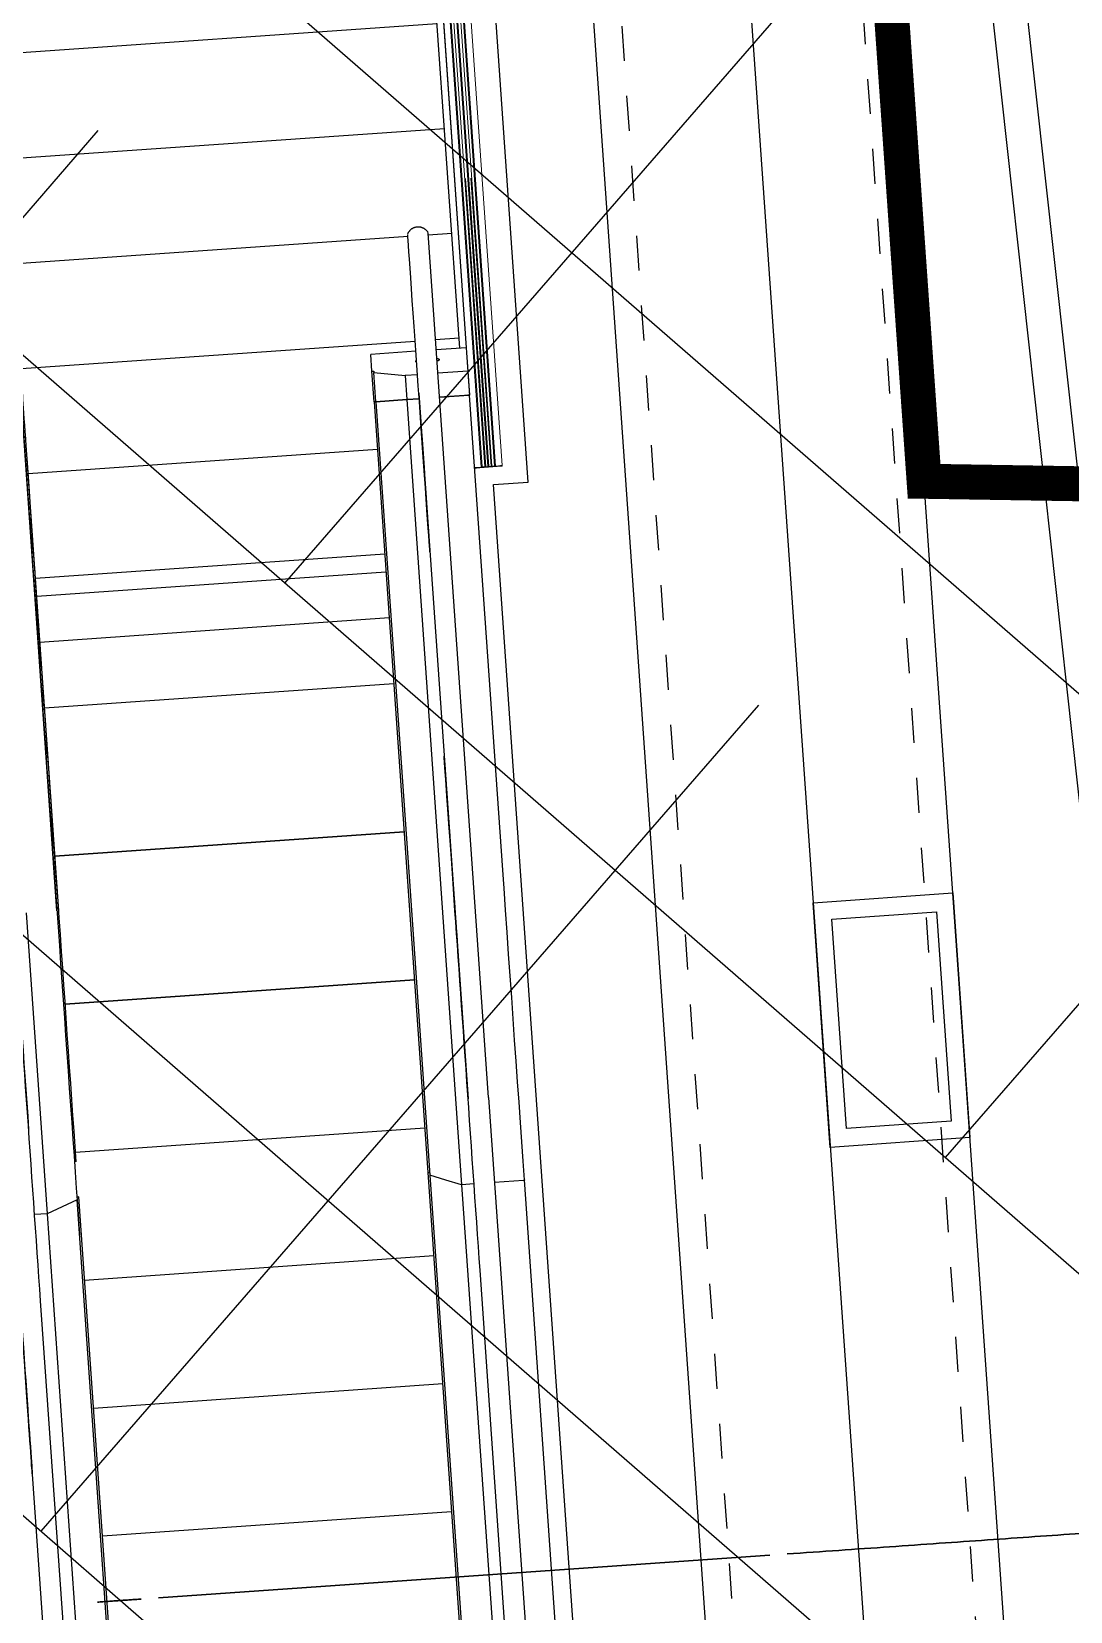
# Model space of a CAD drawing. Header units: millimetres. Extents: x 50357 to 985146, y 723188 to 1803594.
# Drawn here: x 834553.479 to 834556.446, y 818137.957 to 818142.467 of the extents above; entities that cross this region are included whole.
import ezdxf
from ezdxf.xclip import XClip

# ---------------------------------------------------------------- set-up
doc = ezdxf.new("R2010")
doc.units = ezdxf.units.MM
doc.header["$LTSCALE"] = 3
doc.header["$MEASUREMENT"] = 0
doc.linetypes.add('DASHED2', pattern=[0.375, 0.25, -0.125])
doc.linetypes.add('XXASB-PIW-ARC-DWG-1012-MWP-XXXX-WS3-XC$0$XXXXX-PIW-P-ASB_BRIDGE_DECK_STR-XXX$0$Member Hidden', pattern=[4.5, 2.5, -2])
doc.layers.add('-Excluded area line', color=7, linetype='DASHED2', lineweight=40)
doc.layers.add('00_Xref', color=7, linetype='Continuous')
doc.layers.add('3A35X-MAGP-P-LD-00-0$0$LWK-GA_HANDRAIL', color=7, linetype='Continuous')
for name, color, linetype, true_color in [('WKD071__', 7, 'Continuous', 0x6e6e6e), ('XXASB-PIW-ARC-DWG-1012-MWP-XXXX-WS3-XC$0$XXXXX-PIW-P-ASB_BRIDGE_DECK_STR-XXX$0$ADS280_B', 7, 'Continuous', 0x6e6e6e), ('XXASB-PIW-ARC-DWG-1012-MWP-XXXX-WS3-XC$0$XXXXX-PIW-P-ASB_BRIDGE_DECK_STR-XXX$0$ADS280_BSteel', 7, 'Continuous', 0x6e6e6e), ('XXASB-PIW-ARC-DWG-1012-MWP-XXXX-WS3-XC$0$XXXXX-PIW-P-ASB_BRIDGE_DECK_STR-XXX$0$ADS280_C', 7, 'Continuous', 0x6e6e6e), ('XXASB-PIW-ARC-DWG-1012-MWP-XXXX-WS3-XC$0$XXXXX-PIW-P-ASB_BRIDGE_DECK_STR-XXX$0$ADS280_H', 7, 'XXASB-PIW-ARC-DWG-1012-MWP-XXXX-WS3-XC$0$XXXXX-PIW-P-ASB_BRIDGE_DECK_STR-XXX$0$Member Hidden', 0x6e6e6e), ('XXASB-PIW-ARC-DWG-1012-MWP-XXXX-WS3-XC$0$XXXXX-PIW-P-ASB_BRIDGE_STAIR_ESCALATOR-XXX$0$A-GENM', 7, 'Continuous', 0x6e6e6e), ('XXASB-PIW-ARC-DWG-1012-MWP-XXXX-WS3-XC$0$XXXXX-PIW-P-ASB_BRIDGE_STAIR_ESCALATOR-XXX$0$Q-SPCQ-1', 7, 'Continuous', 0x6e6e6e)]:
    doc.layers.add(name, color=color, linetype=linetype, true_color=true_color)
doc.layers.add('XXASB-PIW-ARC-DWG-1012-MWP-XXXX-WS3-XC$0$XXXXX-PIW-P-ASB_BRIDGE_DECK_ARC-XXX$0$A-FLOR-HRAL', color=7, linetype='Continuous', lineweight=13, true_color=0x6e6e6e)

# ---------------------------------------------------------------- blocks, each defined once
blk = doc.blocks.new('x-baseplan')
blk.add_lwpolyline([(834550.5505, 818213.8099), (834557.1707, 818119.1058), (834549.7388, 818118.5863), (834547.9798, 818143.7498), (834547.5808, 818143.722), (834547.5407, 818144.2956), (834539.9643, 818143.7659), (834540.0207, 818142.9597), (834532.4541, 818142.4509), (834523.9731, 818144.3196), (834526.2542, 818154.6723), (834539.4112, 818151.6754), (834539.6457, 818148.3218), (834547.2222, 818148.8514), (834547.1833, 818149.4081), (834547.5823, 818149.436), (834542.9962, 818215.0413), (834543.2207, 818215.057), (834550.326, 818213.7942), (834550.5505, 818213.8099)])
blk = doc.blocks.new('XXASB-PIW-ARC-DWG-1012-MWP-XXXX-WS3-XC$0$XXXXX-PIW-P-ASB_BRIDGE_DECK_ARC-XXX$0$Railing - End-Caps_0070CER10-01A-V1-DECK F_F_L__ARC')
at = {"layer": 'XXASB-PIW-ARC-DWG-1012-MWP-XXXX-WS3-XC$0$XXXXX-PIW-P-ASB_BRIDGE_DECK_ARC-XXX$0$A-FLOR-HRAL'}
for p, q in [((-39.5, 0), (-39.5, -2)), ((-39.5, 0), (-37, 0)), ((-36.9, 0), (-20.2, 0)), ((20.2, 0), (36.9, 0)), ((37, 0), (39.5, 0)), ((39.5, -2), (39.5, 0)), ((37, -2), (-37, -2))]:
    blk.add_line(p, q, dxfattribs=at)
for centre, start_param, end_param in [((-37, -2), 0, 2.356194), ((37, -2), 5.497787, 6.283185)]:
    blk.add_ellipse(centre, major_axis=(2.5, 0), ratio=0.000001, start_param=start_param, end_param=end_param, dxfattribs=at)
blk = doc.blocks.new('XXASB-PIW-ARC-DWG-1012-MWP-XXXX-WS3-XC$0$XXXXX-PIW-P-ASB_BRIDGE_DECK_ARC-XXX$0$Railing - Railing-3272197-DECK F_F_L__ARC')
at = {"layer": 'XXASB-PIW-ARC-DWG-1012-MWP-XXXX-WS3-XC$0$XXXXX-PIW-P-ASB_BRIDGE_DECK_ARC-XXX$0$A-FLOR-HRAL'}
for p, q in [((-667175.6, 98643.3), (-667175.7, 97066.5)), ((-667156.5, 97066.5), (-667156.5, 98624.1)), ((-667154.2, 97066.5), (-667154.2, 98621.8)), ((-667146.5, 97066.5), (-667146.4, 98614.1)), ((-667137.8, 97066.5), (-667137.8, 98605.4)), ((-667134.8, 97066.5), (-667134.7, 98602.4)), ((-667126, 97066.5), (-667126, 98593.7)), ((-667118.3, 97066.5), (-667118.3, 98585.9)), ((-667116, 97066.5), (-667116, 98583.6)), ((-667096.9, 97066.5), (-667096.8, 98564.5)), ((-667145, 97066.5), (-667145, 97891)), ((-667144, 97066.5), (-667144, 97891)), ((-667128.5, 97066.5), (-667128.5, 97891)), ((-667127.5, 97066.5), (-667127.5, 97891)), ((-667173.2, 97066.5), (-667173.8, 97066.5)), ((-667156.4, 97066.5), (-667173.2, 97066.5)), ((-667146.5, 97066.5), (-667154.2, 97066.5)), ((-667144, 97066.5), (-667145, 97066.5)), ((-667137.8, 97066.5), (-667144, 97066.5)), ((-667134.8, 97066.5), (-667137.8, 97066.5)), ((-667128.5, 97066.5), (-667134.8, 97066.5)), ((-667127.5, 97066.5), (-667128.5, 97066.5)), ((-667118.3, 97066.5), (-667126, 97066.5)), ((-667099.4, 97066.5), (-667116.1, 97066.5)), ((-667097.6, 97066.5), (-667097.9, 97066.5))]:
    blk.add_line(p, q, dxfattribs=at)
for centre, major_axis, start_param, end_param in [((-667173.2, 97066.5), (-2.5, 0), 5.309725, 11.192628), ((-667173.2, 97066.5), (-2.5, 0), 1.197528, 6.670303), ((-667173.2, 97066.5), (-2.5, 0), 5.589617, 6.805345), ((-667173.2, 97066.5), (-2.5, 0), 5.038964, 7.667115), ((-667153.8, 97066.5), (-2.78, 0), 5.3515, 7.70096), ((-667146.2, 97066.5), (-1.19, 0), 3.39762, 5.192345), ((-667126.3, 97066.5), (-1.19, 0), 0.976858, 1.792195), ((-667118.7, 97066.5), (-2.78, 0), 3.238416, 4.576382), ((-667099.4, 97066.5), (-2.5, 0), 4.392445, 8.37758), ((-667099.4, 97066.5), (-2.5, 0), 4.712389, 8.115781), ((-667099.4, 97066.5), (-2.5, 0), 3.549262, 9.162979), ((-667099.4, 97066.5), (-2.5, 0), 3.665191, 8.903415)]:
    blk.add_ellipse(centre, major_axis=major_axis, ratio=0.000001, start_param=start_param, end_param=end_param, dxfattribs=at)
at = {"rotation": 359.9997051364439}
blk.add_blockref('XXASB-PIW-ARC-DWG-1012-MWP-XXXX-WS3-XC$0$XXXXX-PIW-P-ASB_BRIDGE_DECK_ARC-XXX$0$Railing - End-Caps_0070CER10-01A-V1-DECK F_F_L__ARC', (-667136.3, 97066.5), dxfattribs=at)
blk = doc.blocks.new('XXASB-PIW-ARC-DWG-1012-MWP-XXXX-WS3-XC$0$XXXXX-PIW-P-ASB_BRIDGE_DECK_ARC-XXX')
at = {"layer": 'XXASB-PIW-ARC-DWG-1012-MWP-XXXX-WS3-XC$0$XXXXX-PIW-P-ASB_BRIDGE_DECK_ARC-XXX$0$A-FLOR-HRAL', "rotation": 3.999000000000387}
blk.add_blockref('XXASB-PIW-ARC-DWG-1012-MWP-XXXX-WS3-XC$0$XXXXX-PIW-P-ASB_BRIDGE_DECK_ARC-XXX$0$Railing - Railing-3272197-DECK F_F_L__ARC', (835227065.1, 818090920.5), dxfattribs=at)
blk = doc.blocks.new('XXASB-PIW-ARC-DWG-1012-MWP-XXXX-WS3-XC$0$XXXXX-PIW-P-ASB_BRIDGE_DECK_STR-XXX$0$Hanger Rod M100 - Horiziontal Rod-3293446-DECK F_F_L__STR')
at = {"layer": 'XXASB-PIW-ARC-DWG-1012-MWP-XXXX-WS3-XC$0$XXXXX-PIW-P-ASB_BRIDGE_DECK_STR-XXX$0$ADS280_B'}
for p, q in [((1192.1, 50), (-4891.9, 50)), ((-4891.9, -50), (1192.1, -50))]:
    blk.add_line(p, q, dxfattribs=at)
blk = doc.blocks.new('XXASB-PIW-ARC-DWG-1012-MWP-XXXX-WS3-XC$0$XXXXX-PIW-P-ASB_BRIDGE_DECK_STR-XXX$0$C1')
at = {"layer": 'XXASB-PIW-ARC-DWG-1012-MWP-XXXX-WS3-XC$0$XXXXX-PIW-P-ASB_BRIDGE_DECK_STR-XXX$0$ADS280_C'}
for points in [[(-350, 200), (350, 200), (350, -200), (-350, -200)], [(-300, 150), (300, 150), (300, -150), (-300, -150)]]:
    blk.add_lwpolyline(points, close=True, dxfattribs=at)
blk = doc.blocks.new('XXASB-PIW-ARC-DWG-1012-MWP-XXXX-WS3-XC$0$XXXXX-PIW-P-ASB_BRIDGE_DECK_STR-XXX')
at = {"layer": 'XXASB-PIW-ARC-DWG-1012-MWP-XXXX-WS3-XC$0$XXXXX-PIW-P-ASB_BRIDGE_DECK_STR-XXX$0$ADS280_B'}
for p, q in [((834556373.1, 818136251.9), (834551200.9, 818210241.3)), ((834556373.1, 818136251.9), (834551291.9, 818208939.5)), ((834555525.2, 818136192.6), (834554926.2, 818144761.7))]:
    blk.add_line(p, q, dxfattribs=at)
at = {"layer": 'XXASB-PIW-ARC-DWG-1012-MWP-XXXX-WS3-XC$0$XXXXX-PIW-P-ASB_BRIDGE_DECK_STR-XXX$0$ADS280_H'}
for p, q in [((834556293.3, 818136246.3), (834555382.2, 818149279.5)), ((834555605, 818136198.2), (834555006.2, 818144764.2))]:
    blk.add_line(p, q, dxfattribs=at)
at = {"layer": 'XXASB-PIW-ARC-DWG-1012-MWP-XXXX-WS3-XC$0$XXXXX-PIW-P-ASB_BRIDGE_DECK_STR-XXX$0$ADS280_BSteel', "linetype": 'XXASB-PIW-ARC-DWG-1012-MWP-XXXX-WS3-XC$0$XXXXX-PIW-P-ASB_BRIDGE_DECK_STR-XXX$0$Member Hidden', "rotation": 96.29696788066565}
blk.add_blockref('XXASB-PIW-ARC-DWG-1012-MWP-XXXX-WS3-XC$0$XXXXX-PIW-P-ASB_BRIDGE_DECK_STR-XXX$0$Hanger Rod M100 - Horiziontal Rod-3293446-DECK F_F_L__STR', (834556256.7, 818142667.1), dxfattribs=at)
at = {"layer": 'XXASB-PIW-ARC-DWG-1012-MWP-XXXX-WS3-XC$0$XXXXX-PIW-P-ASB_BRIDGE_DECK_STR-XXX$0$ADS280_C', "rotation": 93.99870513598016}
blk.add_blockref('XXASB-PIW-ARC-DWG-1012-MWP-XXXX-WS3-XC$0$XXXXX-PIW-P-ASB_BRIDGE_DECK_STR-XXX$0$C1', (834555935.4, 818139644.6), dxfattribs=at)
blk = doc.blocks.new('XXASB-PIW-ARC-DWG-1012-MWP-XXXX-WS3-XC$0$XXXXX-PIW-P-ASB_BRIDGE_STAIR_ESCALATOR-XXX$0$KONEGL-TravelMaster110_Escalator_Single_metric - TM110 - 101384-1810381-DECK F_F_L__STR')
at = {"layer": 'XXASB-PIW-ARC-DWG-1012-MWP-XXXX-WS3-XC$0$XXXXX-PIW-P-ASB_BRIDGE_STAIR_ESCALATOR-XXX$0$Q-SPCQ-1'}
h = blk.add_hatch(dxfattribs=at)
h.set_pattern_fill('FP_2', color=256, style=0, pattern_type=2)
h.set_pattern_definition([(270, (-87448.5, -668099.4), (300, 2e-14), [])])
h.paths.add_polyline_path([(10242.6, 755), (9957.2, 755), (9957.2, 687.4), (10242.6, 687.4)], flags=0)
h.paths.add_polyline_path([(10278.6, 755), (10242.6, 755), (10242.6, 687.4), (10278.6, 687.8)], flags=0)
h.paths.add_polyline_path([(9334.9, -500), (9957.2, -500), (9957.2, -629.2), (10292.2, -629.8), (10300.6, -634.3), (10307.7, -643.1), (10311.1, -655), (10311.1, -658.3), (10309.7, -667.5), (10302.5, -680.3), (10297.9, -684.4), (10290.9, -687.4), (9957.2, -687.4), (9957.2, -755), (11111.5, -755), (11111.5, 755), (10278.6, 755), (10278.6, 687.4), (10293.5, 686.3), (10299.4, 683.1), (10303.4, 679.6), (10310.2, 666.3), (10309.7, 648.6), (10307, 642.2), (10300.6, 634.3), (10290.9, 629.2), (9957.2, 628.2), (9957.2, 500), (9334.9, 500), (9334.9, -500)], flags=0)
for p, q in [((7327.3, 687.4), (-8262.6, 687.4)), ((-8262.6, 629.2), (7327.3, 629.2)), ((7574.3, 593.5), (-7791.7, 593.5)), ((7574.3, 593.5), (7574.3, 629.2)), ((8435.2, 593.5), (7574.3, 593.5)), ((-7757, 505), (7607.7, 505)), ((-7748.3, 500), (7616.1, 500)), ((6645.8, 500), (6645.8, -500)), ((7011.9, 500), (7011.9, -500)), ((7378, 500), (7378, -500)), ((7744.1, 500), (7744.1, -500)), ((8167.7, 500), (8167.7, -500)), ((8167.7, -500), (8167.7, 500)), ((8435.2, 505), (9821.5, 505)), ((8435.2, 500), (9821.5, 500)), ((8591.3, -500), (8591.3, 500)), ((8591.3, 500), (8591.3, -500)), ((9014.9, -500), (9014.9, 500)), ((9014.9, -500), (9014.9, 500)), ((9203.9, 500), (9203.9, -500)), ((9334.9, 500), (9334.9, -500)), ((9334.9, 500), (9334.9, -500)), ((7607.7, -505), (-7757, -505)), ((7616.1, -500), (-7748.3, -500)), ((8435.2, -505), (7607.7, -505)), ((8435.2, -500), (7616.1, -500)), ((9821.5, -500), (8435.2, -500)), ((9821.5, -505), (8435.2, -505)), ((9821.5, -500), (9909.5, -500)), ((9821.5, -505), (9821.5, -500)), ((9821.5, -500), (9821.5, -505)), ((9821.5, -593.5), (9821.5, -505)), ((9821.5, -505), (9905.6, -505)), ((9821.5, -505), (9821.5, -593.5)), ((9905.6, -505), (9890.2, -593.5)), ((9908.6, -505), (9905.6, -505)), ((9909.5, -500), (9908.6, -505)), ((9909.5, -500), (9957.2, -500)), ((9957.2, -629.2), (9957.2, -500)), ((-8262.6, -629.2), (7327.3, -629.2)), ((7574.3, -593.5), (-7791.7, -593.5)), ((7574.3, -629.2), (7574.3, -593.5)), ((8435.2, -593.5), (7574.3, -593.5)), ((9837.7, -629.2), (7817.7, -629.2)), ((9821.5, -593.5), (8435.2, -593.5)), ((9890.2, -593.5), (9821.5, -593.5)), ((9821.5, -629.2), (9821.5, -593.5)), ((9821.5, -593.5), (9821.5, -629.2)), ((9890.2, -629.2), (9890.2, -593.5)), ((7327.3, -687.4), (-8262.6, -687.4)), ((7817.7, -687.4), (7327.3, -687.4)), ((7574.3, -771), (7574.3, -687.4)), ((7817.7, -687.4), (9837.7, -687.4)), ((9821.5, -773.6), (9821.5, -687.4)), ((9821.5, -687.4), (9821.5, -771)), ((9837.7, -687.4), (10290.9, -687.4)), ((9890.2, -773.6), (9890.2, -687.4)), ((9957.2, -773.6), (9957.2, -687.4)), ((9957.2, -755), (11111.5, -755)), ((9957.2, -755), (11111.5, -755)), ((-7790.5, -773.5), (7575.6, -773.5)), ((8435.2, -773.5), (9821.5, -773.5)), ((9890.2, -773.6), (9821.5, -773.6)), ((9957.2, -773.6), (9890.2, -773.6)), ((11111.5, -773.5), (9957.2, -773.5))]:
    blk.add_line(p, q, dxfattribs=at)
at = {"layer": 'XXASB-PIW-ARC-DWG-1012-MWP-XXXX-WS3-XC$0$XXXXX-PIW-P-ASB_BRIDGE_STAIR_ESCALATOR-XXX$0$Q-SPCQ-1', "flags": 128}
for points in [[(7607.7, 505), (7591, 549.2), (7574.3, 593.5)], [(7616.1, 500), (7615.1, 502.5), (7614.2, 505)], [(7574.3, -593.5), (7591, -549.2), (7607.7, -505)], [(7614.2, -505), (7615.1, -502.5), (7616.1, -500)], [(10292.5, -629.2), (10293.6, -629.7), (10294.8, -630.3), (10295.9, -630.9), (10297, -631.6), (10298, -632.3), (10299, -633), (10300, -633.8), (10301, -634.7), (10301.9, -635.5), (10302.8, -636.4), (10303.7, -637.4), (10304.5, -638.3), (10305.3, -639.3), (10306, -640.4), (10306.7, -641.4), (10307.4, -642.5), (10308, -643.6), (10308.5, -644.8), (10309, -645.9), (10309.5, -647.1), (10309.9, -648.3), (10310.3, -649.5), (10310.6, -650.8), (10310.9, -652), (10311.1, -653.3), (10311.3, -654.5), (10311.4, -655.8), (10311.5, -657), (10311.5, -658.3), (10311.5, -659.6), (10311.4, -660.8), (10311.3, -662.1), (10311.1, -663.4), (10310.9, -664.6), (10310.6, -665.9), (10310.3, -667.1), (10309.9, -668.3), (10309.5, -669.5), (10309, -670.7), (10308.5, -671.8), (10307.9, -673), (10307.3, -674.1), (10306.7, -675.2), (10306, -676.2), (10305.2, -677.3), (10304.5, -678.3), (10303.6, -679.2), (10302.8, -680.2), (10301.9, -681.1), (10301, -681.9), (10300, -682.8), (10299, -683.6), (10298, -684.3), (10296.9, -685), (10295.8, -685.7), (10294.7, -686.3), (10293.6, -686.9), (10292.5, -687.4)], [(7575.6, -773.5), (7629.3, -773.5), (7684.2, -773.5), (7740.4, -773.5), (7797.7, -773.5), (7856, -773.5), (7915.3, -773.5), (7975.4, -773.5), (8036.2, -773.5), (8097.6, -773.5), (8159.6, -773.5), (8222, -773.5), (8284.8, -773.5), (8347.8, -773.5), (8411, -773.5), (8435.2, -773.5)]]:
    blk.add_lwpolyline(points, dxfattribs=at)
at = {"layer": 'XXASB-PIW-ARC-DWG-1012-MWP-XXXX-WS3-XC$0$XXXXX-PIW-P-ASB_BRIDGE_STAIR_ESCALATOR-XXX$0$Q-SPCQ-1'}
for centre, major_axis, start_param, end_param in [((7817.7, 687.4), (980.9, 0), 0, 4.248741), ((7817.7, 629.2), (-981, 0), 1.047197, 4.712389), ((8435.2, 505), (1518.4, 0), 0, 2.22745), ((8435.2, 500), (1502.4, 0), 4.213205, 6.283185), ((7817.7, -629.2), (-981, 0), 1.047197, 4.712389), ((9837.7, -629.2), (-454.8, 0), 4.712389, 9.342107), ((9821.5, -771), (0, 2.5), 4.712389, 7.875308)]:
    blk.add_ellipse(centre, major_axis=major_axis, ratio=0.000001, start_param=start_param, end_param=end_param, dxfattribs=at)
for points, knots in [([(9926.6, -628.2), (9926.7, -628), (9926.9, -627.7), (9927.4, -627.2), (9928.3, -626.5), (9929.2, -626.5), (9930.1, -627.1), (9930.6, -627.7), (9930.8, -628), (9930.9, -628.2)], [0.3333333, 0.3333333, 0.3333333, 0.3333333, 0.3611111, 0.3888889, 0.4444444, 0.5555556, 0.6111111, 0.6388889, 0.6666667, 0.6666667, 0.6666667, 0.6666667]), ([(9932.7, -687.6), (9932.6, -687.9), (9932.5, -688.5), (9932.3, -689.1), (9932.1, -689.8), (9931.9, -690.5), (9931.6, -691.3), (9931.2, -691.9), (9930.9, -692.5), (9930.6, -693), (9930.1, -693.6), (9929.2, -694.2), (9928.3, -694.2), (9927.4, -693.5), (9926.9, -693), (9926.5, -692.4), (9926.1, -691.6), (9925.7, -690.7), (9925.4, -689.9), (9925.3, -689.5), (9925.1, -688.8), (9924.9, -688.1), (9924.8, -687.6)], [0.1684705, 0.1684705, 0.1684705, 0.1684705, 0.1944444, 0.2083333, 0.2222222, 0.25, 0.2777778, 0.3055556, 0.3333333, 0.3611111, 0.3888889, 0.4444444, 0.5555556, 0.6111111, 0.6388889, 0.6666667, 0.7083333, 0.75, 0.7708333, 0.78125, 0.7916667, 0.8316178, 0.8316178, 0.8316178, 0.8316178]), ([(7575.4, -773.5), (7575.3, -773.5), (7575.2, -773.4), (7574.9, -773.2), (7574.5, -772.7), (7574.3, -771.8), (7574.3, -771.3), (7574.3, -771)], [0.0978523, 0.0978523, 0.0978523, 0.0978523, 0.1428571, 0.2857143, 0.5714286, 0.7857143, 1, 1, 1, 1])]:
    blk.add_open_spline(points, degree=3, knots=knots, dxfattribs=at)
blk = doc.blocks.new('XXASB-PIW-ARC-DWG-1012-MWP-XXXX-WS3-XC$0$XXXXX-PIW-P-ASB_BRIDGE_STAIR_ESCALATOR-XXX')
at = {"layer": 'XXASB-PIW-ARC-DWG-1012-MWP-XXXX-WS3-XC$0$XXXXX-PIW-P-ASB_BRIDGE_STAIR_ESCALATOR-XXX$0$A-GENM'}
blk.add_lwpolyline([(834556115.3, 818121613.3), (834556165.2, 818121616.8), (834554798, 818141174), (834554897.8, 818141181), (834554789.8, 818142726.2), (834554640.1, 818142715.8)], dxfattribs=at)
at = {"layer": 'XXASB-PIW-ARC-DWG-1012-MWP-XXXX-WS3-XC$0$XXXXX-PIW-P-ASB_BRIDGE_STAIR_ESCALATOR-XXX$0$Q-SPCQ-1', "rotation": 93.99870513611988}
blk.add_blockref('XXASB-PIW-ARC-DWG-1012-MWP-XXXX-WS3-XC$0$XXXXX-PIW-P-ASB_BRIDGE_STAIR_ESCALATOR-XXX$0$KONEGL-TravelMaster110_Escalator_Single_metric - TM110 - 101384-1810381-DECK F_F_L__STR', (834554643.4, 818131577.4), dxfattribs=at)
blk = doc.blocks.new('XXASB-PIW-ARC-DWG-1012-MWP-XXXX-WS3-XC')
for name in ['XXASB-PIW-ARC-DWG-1012-MWP-XXXX-WS3-XC$0$XXXXX-PIW-P-ASB_BRIDGE_DECK_STR-XXX', 'XXASB-PIW-ARC-DWG-1012-MWP-XXXX-WS3-XC$0$XXXXX-PIW-P-ASB_BRIDGE_DECK_ARC-XXX', 'XXASB-PIW-ARC-DWG-1012-MWP-XXXX-WS3-XC$0$XXXXX-PIW-P-ASB_BRIDGE_STAIR_ESCALATOR-XXX']:
    blk.add_blockref(name, (0, 0))

msp = doc.modelspace()

# ---------------------------------------------------------------- hatches: boundary and pattern name
at = {"layer": '-Excluded area line'}
h = msp.add_hatch(dxfattribs=at)
h.set_pattern_fill('ANSI31', color=256)
h.set_pattern_definition([(45, (0, -1e-20), (-0.088388347648, 0.088388347648), [])])
edge = h.paths.add_edge_path(flags=0)
edge.add_arc((834576.0018, 818046.0853), 0.5122, 0, 360)
edge = h.paths.add_edge_path(flags=17)
edge.add_line((834509.6545, 817903.2275), (834493.6514, 818132.2001))
edge.add_line((834493.6514, 818132.2001), (834495.2223, 818132.3099))
edge.add_line((834495.2223, 818132.3099), (834492.4442, 818172.006))
edge.add_line((834492.4442, 818172.006), (834490.7844, 818173.101))
edge.add_line((834490.7844, 818173.101), (834489.6765, 818188.9415))
edge.add_line((834489.6765, 818188.9415), (834489.6774, 818188.9421))
edge.add_arc((834477.0466, 818171.6149), 21.4422, 53.90525, 53.90955, ccw=False)
edge.add_line((834489.6787, 818188.9412), (834492.8109, 818186.3755))
edge.add_line((834492.8109, 818186.3755), (834497.7494, 818181.813))
edge.add_arc((834561.6075, 818267.2782), 106.6872, 233.233545, 261.758005)
edge.add_line((834546.3134, 818161.6929), (834554.1557, 818160.6631))
edge.add_line((834554.1557, 818160.6631), (834570.5637, 818158.5084))
edge.add_line((834570.5637, 818158.5084), (834605.9636, 818157.5669))
edge.add_line((834605.9636, 818157.5669), (834605.9639, 818157.5666))
edge.add_line((834605.9639, 818157.5666), (834605.9667, 818157.5668))
edge.add_line((834605.9667, 818157.5668), (834630.1531, 818158.3824))
edge.add_line((834630.1531, 818158.3824), (834633.0978, 818158.5888))
edge.add_line((834633.0978, 818158.5888), (834636.8138, 818105.5105))
edge.add_line((834636.8138, 818105.5105), (834642.7992, 818105.9295))
edge.add_line((834642.7992, 818105.9295), (834646.2911, 818056.0516))
edge.add_line((834646.2911, 818056.0516), (834640.3051, 818055.6325))
edge.add_line((834640.3051, 818055.6325), (834643.399, 818011.4407))
edge.add_line((834643.399, 818011.4407), (834641.1551, 818011.2836))
edge.add_line((834641.1551, 818011.2836), (834643.4009, 817979.1978))
edge.add_line((834643.4009, 817979.1978), (834644.173, 817967.859))
edge.add_line((834644.173, 817967.859), (834644.8988, 817967.9097))
edge.add_line((834644.8988, 817967.9097), (834645.6245, 817967.9604))
edge.add_line((834645.6245, 817967.9604), (834648.1218, 817931.8786))
edge.add_line((834648.1218, 817931.8786), (834646.7337, 817931.6033))
edge.add_line((834646.7337, 817931.6033), (834552.2507, 817919.4891))
edge.add_line((834552.2507, 817919.4891), (834509.6545, 817903.2275))
edge = h.paths.add_edge_path(flags=0)
edge.add_arc((834576.0018, 818046.0853), 0.5122, 0, 360)
h.paths.add_polyline_path([(834583.1485, 817943.8543), (834576.0018, 818046.0853), (834503.6783, 818041.0294), (834511.7505, 817925.5589), (834547.4409, 817939.3012)], flags=0)
h.paths.add_polyline_path([(834576.0018, 818046.0853), (834503.6783, 818041.0294), (834511.7505, 817925.5589), (834547.4409, 817939.3012), (834583.1485, 817943.8543)], flags=0)
h.paths.add_polyline_path([(834576.6662, 818044.0156), (834589.1533, 818044.8886), (834588.9683, 818047.5356), (834576.4812, 818046.6627)], flags=8)
h.paths.add_polyline_path([(834616.9632, 817995.7728), (834587.3341, 817993.7015), (834583.9069, 818042.7253), (834613.536, 818044.7966)], flags=0)
edge = h.paths.add_edge_path(flags=17)
edge.add_line((834509.6545, 817903.2275), (834493.6514, 818132.2001))
edge.add_line((834493.6514, 818132.2001), (834495.2223, 818132.3099))
edge.add_line((834495.2223, 818132.3099), (834492.4442, 818172.006))
edge.add_line((834492.4442, 818172.006), (834490.7844, 818173.101))
edge.add_line((834490.7844, 818173.101), (834489.6765, 818188.9415))
edge.add_line((834489.6765, 818188.9415), (834489.6774, 818188.9421))
edge.add_arc((834477.0466, 818171.6149), 21.4422, 53.90525, 53.90955, ccw=False)
edge.add_line((834489.6787, 818188.9412), (834492.8109, 818186.3755))
edge.add_line((834492.8109, 818186.3755), (834497.7494, 818181.813))
edge.add_arc((834561.6075, 818267.2782), 106.6872, 233.233545, 261.758005)
edge.add_line((834546.3134, 818161.6929), (834554.1557, 818160.6631))
edge.add_line((834554.1557, 818160.6631), (834570.5637, 818158.5084))
edge.add_line((834570.5637, 818158.5084), (834605.9636, 818157.5669))
edge.add_line((834605.9636, 818157.5669), (834605.9639, 818157.5666))
edge.add_line((834605.9639, 818157.5666), (834605.9667, 818157.5668))
edge.add_line((834605.9667, 818157.5668), (834630.1531, 818158.3824))
edge.add_line((834630.1531, 818158.3824), (834633.0978, 818158.5888))
edge.add_line((834633.0978, 818158.5888), (834636.8138, 818105.5105))
edge.add_line((834636.8138, 818105.5105), (834642.7992, 818105.9295))
edge.add_line((834642.7992, 818105.9295), (834646.2911, 818056.0516))
edge.add_line((834646.2911, 818056.0516), (834640.3051, 818055.6325))
edge.add_line((834640.3051, 818055.6325), (834643.399, 818011.4407))
edge.add_line((834643.399, 818011.4407), (834641.1551, 818011.2836))
edge.add_line((834641.1551, 818011.2836), (834643.4009, 817979.1978))
edge.add_line((834643.4009, 817979.1978), (834644.173, 817967.859))
edge.add_line((834644.173, 817967.859), (834644.8988, 817967.9097))
edge.add_line((834644.8988, 817967.9097), (834645.6245, 817967.9604))
edge.add_line((834645.6245, 817967.9604), (834648.1218, 817931.8786))
edge.add_line((834648.1218, 817931.8786), (834646.7337, 817931.6033))
edge.add_line((834646.7337, 817931.6033), (834552.2507, 817919.4891))
edge.add_line((834552.2507, 817919.4891), (834509.6545, 817903.2275))
edge = h.paths.add_edge_path(flags=0)
edge.add_line((834542.9142, 818105.8473), (834540.3821, 818142.0821))
edge.add_line((834540.3821, 818142.0821), (834533.5274, 818141.6208))
edge.add_line((834533.5274, 818141.6208), (834523.2582, 818143.8637))
edge.add_line((834523.2582, 818143.8637), (834525.899, 818155.8488))
edge.add_arc((834558.5896, 818267.564), 116.4, 237.276176, 253.689242, ccw=False)
edge.add_line((834495.6649, 818169.6383), (834500.3325, 818102.8705))
edge.add_line((834500.3325, 818102.8705), (834542.9142, 818105.8473))
h.paths.add_polyline_path([(834566.6351, 818107.5037), (834563.804, 818148.0022), (834606.4619, 818147.2761), (834609.0351, 818110.4697)], flags=0)
h = msp.add_hatch()
h.set_pattern_fill('ANSI38', color=256, scale=10)
h.set_pattern_definition([(318.9989, (834525.5252, 818208.8837), (0.820092, 0.943371), []), (48.9989, (834525.5252, 818208.8837), (0.696812, 2.706834), [3.125, -1.875])])
edge = h.paths.add_edge_path()
edge.add_line((834539.7435, 818152.2684), (834526.3736, 818155.2143))
edge.add_line((834526.3736, 818155.2143), (834523.9731, 818144.3196))
edge.add_line((834523.9731, 818144.3196), (834532.4541, 818142.4509))
edge.add_line((834532.4541, 818142.4509), (834540.3822, 818142.974))
edge.add_line((834540.3822, 818142.974), (834540.4439, 818142.0922))
edge.add_line((834540.4439, 818142.0922), (834542.5009, 818112.666))
edge.add_line((834542.5009, 818112.666), (834565.1617, 818114.2501))
edge.add_line((834565.1617, 818114.2501), (834563.2872, 818141.0655))
edge.add_line((834563.2872, 818141.0655), (834556.0284, 818141.1832))
edge.add_line((834556.0284, 818141.1832), (834555.3405, 818151.0238))
edge.add_line((834555.3405, 818151.0238), (834562.5993, 818150.9061))
edge.add_line((834562.5993, 818150.9061), (834562.0153, 818159.2601))
edge.add_line((834562.0153, 818159.2601), (834560.518, 818159.716))
edge.add_line((834560.518, 818159.716), (834554.7192, 818160.5625))
edge.add_arc((834570.7126, 818279.8246), 120.3297, 257.639716, 262.362038, ccw=False)
edge.add_line((834544.955, 818162.284), (834538.9467, 818163.4835))
edge.add_line((834538.9467, 818163.4835), (834539.7435, 818152.2684))

# ---------------------------------------------------------------- linework, layer by layer
at = {"layer": '-Excluded area line', "ltscale": 100, "const_width": 0.1, "flags": 128}
msp.add_lwpolyline([(834563.2872, 818141.0655), (834556.0284, 818141.1832), (834555.3405, 818151.0238), (834562.5993, 818150.9061)], dxfattribs=at)
at = {"layer": '3A35X-MAGP-P-LD-00-0$0$LWK-GA_HANDRAIL', "color": 1, "lineweight": 30, "ltscale": 0.5}
for points in [[(834555.6373, 818138.1207), (834557.4123, 818138.2446), (834558.27, 818138.3049)], [(834553.8417, 818137.9953), (834554.7145, 818138.0562), (834555.5874, 818138.1172)], [(834553.6671, 818137.9831), (834553.7294, 818137.9875), (834553.7918, 818137.9918)]]:
    msp.add_open_spline(points, degree=2, dxfattribs=at)

# ---------------------------------------------------------------- block references
at = {"layer": '00_Xref'}
ref = msp.add_blockref('x-baseplan', (0, 0), dxfattribs=at)
XClip(ref).set_block_clipping_path([(834202.4041511728, 818417.7787976696), (834906.6320897909, 818467.0097314056), (834956.0121295976, 817760.6488927433), (834251.7841909796, 817711.4179590072)])
at = {"layer": 'WKD071__', "xscale": 0.001, "yscale": 0.001, "zscale": 0.001}
msp.add_blockref('XXASB-PIW-ARC-DWG-1012-MWP-XXXX-WS3-XC', (0, 0), dxfattribs=at)

doc.saveas('drawing.dxf')
